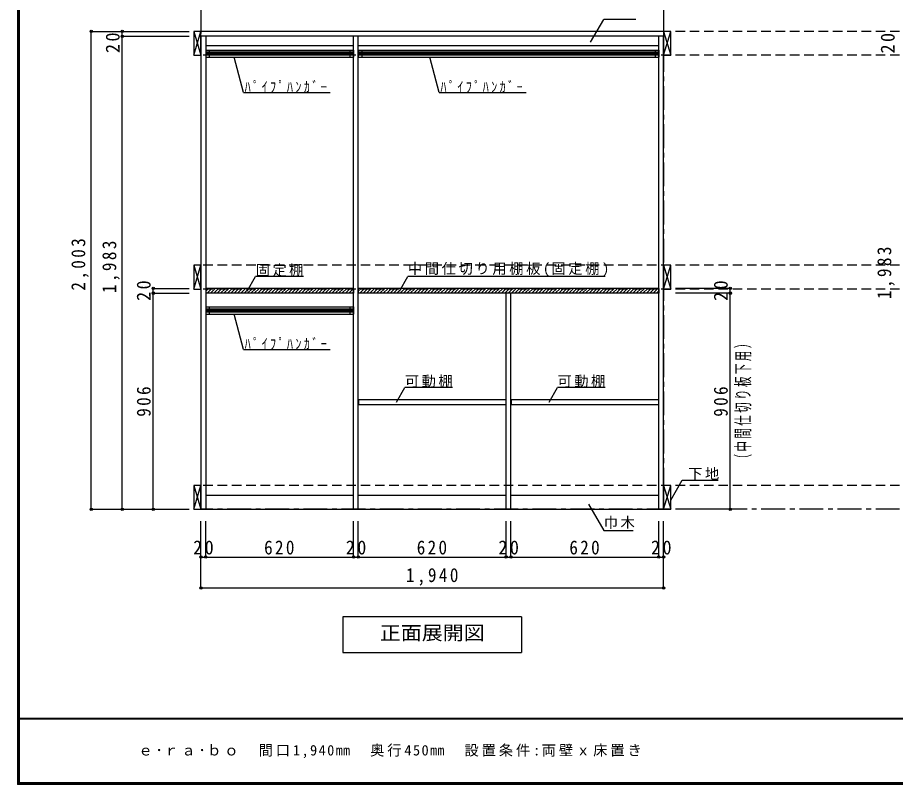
# Model space of a CAD drawing. Units: millimetres at full size, sheet at 1:20. Extents: x -3922 to 3878, y -2932 to 2722.
# Drawn here: x -3922 to -241, y -2864 to 350 of the extents above; entities that cross this region are included whole.
import ezdxf
from ezdxf.enums import TextEntityAlignment as Align

# ---------------------------------------------------------------- set-up
doc = ezdxf.new("R2010")
doc.units = ezdxf.units.MM
doc.header["$LTSCALE"] = 20
doc.header["$PDMODE"] = 32
doc.header["$PDSIZE"] = 10
doc.linetypes.add('CHAIN1', pattern=[8, 5, -1, 1, -1])
doc.linetypes.add('DASHED2', pattern=[3, 2, -1])
for name, color, linetype in [('0-2_本体', 2, 'Continuous'), ('0-3_固定棚', 2, 'Continuous'), ('0-4_可動棚', 3, 'Continuous'), ('0-6_ﾊﾟｲﾌﾟﾊﾝｶﾞｰ', 7, 'Continuous'), ('0-7_桟木・巾木', 2, 'Continuous'), ('0-8_引き出し', 3, 'Continuous'), ('0-A_文字', 7, 'Continuous'), ('0-B_寸法', 4, 'Continuous'), ('0-C_ハッチ', 4, 'Continuous'), ('F-1_枠', 6, 'Continuous'), ('F-A_文字', 7, 'Continuous')]:
    doc.layers.add(name, color=color, linetype=linetype)
doc.styles.add('ＭＳ ゴシック', font='')
doc.styles.get('ＭＳ ゴシック').set_extended_font_data('MS Gothic')

msp = doc.modelspace()

# ---------------------------------------------------------------- linework, layer by layer
at = {"layer": '0-2_本体', "color": 3}
for p, q in [((-3153.06, 271.73), (-3153.06, 291.73)), ((-1213.06, 291.73), (-3153.06, 291.73)), ((-3153.06, 271.73), (-3153.06, -1711.27)), ((-1213.06, 271.73), (-3153.06, 271.73)), ((-3133.06, 271.73), (-3133.06, -1711.27)), ((-2513.06, -1711.27), (-2513.06, 271.73)), ((-2493.06, -1711.27), (-2493.06, 271.73)), ((-1233.06, -1711.27), (-1233.06, 271.73)), ((-1213.06, 291.73), (-1213.06, 271.73)), ((-1213.06, -1711.27), (-1213.06, 271.73)), ((-1873.06, -1711.27), (-1873.06, -805.27)), ((-1853.06, -1711.27), (-1853.06, -805.27)), ((-3153.06, -1711.27), (-1213.06, -1711.27))]:
    msp.add_line(p, q, dxfattribs=at)
at = {"layer": '0-3_固定棚', "color": 3}
for p, q in [((-3133.06, -785.27), (-3133.06, -805.27)), ((-2513.06, -785.27), (-3133.06, -785.27)), ((-2493.06, -785.27), (-2493.06, -805.27)), ((-1233.06, -785.27), (-2493.06, -785.27))]:
    msp.add_line(p, q, dxfattribs=at)
for points in [[(-2513.06, -785.27), (-2513.06, -805.27), (-3133.06, -805.27)], [(-1233.06, -785.27), (-1233.06, -805.27), (-2493.06, -805.27)]]:
    msp.add_lwpolyline(points, dxfattribs=at)
at = {"layer": '0-4_可動棚'}
for p, q in [((-2492.06, -1252.77), (-2492.06, -1272.77)), ((-1874.06, -1252.77), (-2492.06, -1252.77)), ((-1874.06, -1272.77), (-2492.06, -1272.77)), ((-1874.06, -1252.77), (-1874.06, -1272.77)), ((-1852.06, -1252.77), (-1852.06, -1272.77)), ((-1234.06, -1252.77), (-1852.06, -1252.77)), ((-1234.06, -1272.77), (-1852.06, -1272.77)), ((-1234.06, -1252.77), (-1234.06, -1272.77))]:
    msp.add_line(p, q, dxfattribs=at)
at = {"layer": '0-6_ﾊﾟｲﾌﾟﾊﾝｶﾞｰ', "color": 3}
for p, q in [((-3133.06, 213.73), (-3133.06, 183.73)), ((-3133.06, 213.73), (-2513.06, 213.73)), ((-2513.06, 213.73), (-2513.06, 183.73)), ((-2493.06, 213.73), (-2493.06, 183.73)), ((-2493.06, 213.73), (-1233.06, 213.73)), ((-1233.06, 213.73), (-1233.06, 183.73)), ((-3133.06, 183.73), (-2513.06, 183.73)), ((-2493.06, 183.73), (-1233.06, 183.73)), ((-3133.06, -863.27), (-3133.06, -893.27)), ((-3133.06, -863.27), (-2513.06, -863.27)), ((-2513.06, -863.27), (-2513.06, -893.27)), ((-3133.06, -893.27), (-2513.06, -893.27))]:
    msp.add_line(p, q, dxfattribs=at)
at = {"layer": '0-6_ﾊﾟｲﾌﾟﾊﾝｶﾞｰ', "color": 4}
for p, q in [((-2513.06, 204.73), (-3133.06, 204.73)), ((-2513.06, 200.73), (-3133.06, 200.73)), ((-2513.06, 196.73), (-3133.06, 196.73)), ((-2513.06, 192.73), (-3133.06, 192.73)), ((-1233.06, 204.73), (-2493.06, 204.73)), ((-1233.06, 200.73), (-2493.06, 200.73)), ((-1233.06, 196.73), (-2493.06, 196.73)), ((-1233.06, 192.73), (-2493.06, 192.73)), ((-2513.06, -872.27), (-3133.06, -872.27)), ((-2513.06, -876.27), (-3133.06, -876.27)), ((-2513.06, -880.27), (-3133.06, -880.27)), ((-2513.06, -884.27), (-3133.06, -884.27))]:
    msp.add_line(p, q, dxfattribs=at)
at = {"layer": '0-6_ﾊﾟｲﾌﾟﾊﾝｶﾞｰ'}
for p, q in [((-3118.06, 213.73), (-3118.06, 183.73)), ((-2528.06, 213.73), (-2528.06, 183.73)), ((-2478.06, 213.73), (-2478.06, 183.73)), ((-1248.06, 213.73), (-1248.06, 183.73)), ((-3118.06, -863.27), (-3118.06, -893.27)), ((-2528.06, -863.27), (-2528.06, -893.27))]:
    msp.add_line(p, q, dxfattribs=at)
at = {"layer": '0-7_桟木・巾木', "color": 7}
for p, q in [((-2513.06, 231.73), (-3133.06, 231.73)), ((-1233.06, 231.73), (-2493.06, 231.73)), ((-3133.06, -1651.27), (-2513.06, -1651.27)), ((-2493.06, -1651.27), (-1873.06, -1651.27)), ((-1853.06, -1651.27), (-1233.06, -1651.27))]:
    msp.add_line(p, q, dxfattribs=at)
at = {"layer": '0-8_引き出し', "color": 7}
for p, q in [((-3183.06, 291.73), (-3153.06, 191.73)), ((-3183.06, 191.73), (-3153.06, 291.73)), ((-1213.06, 291.73), (-1183.06, 191.73)), ((-1213.06, 191.73), (-1183.06, 291.73)), ((-3183.06, -688.27), (-3153.06, -788.27)), ((-3183.06, -788.27), (-3153.06, -688.27)), ((-1213.06, -688.27), (-1183.06, -788.27)), ((-1213.06, -788.27), (-1183.06, -688.27)), ((-3183.06, -1611.27), (-3153.06, -1711.27)), ((-3183.06, -1711.27), (-3153.06, -1611.27)), ((-1213.06, -1611.27), (-1183.06, -1711.27)), ((-1213.06, -1711.27), (-1183.06, -1611.27))]:
    msp.add_line(p, q, dxfattribs=at)
at = {"layer": '0-8_引き出し'}
for points in [[(-3153.06, 191.73), (-3153.06, 291.73), (-3183.06, 291.73), (-3183.06, 191.73)], [(-1183.06, 191.73), (-1183.06, 291.73), (-1213.06, 291.73), (-1213.06, 191.73)], [(-3153.06, -788.27), (-3153.06, -688.27), (-3183.06, -688.27), (-3183.06, -788.27)], [(-1183.06, -788.27), (-1183.06, -688.27), (-1213.06, -688.27), (-1213.06, -788.27)], [(-3153.06, -1711.27), (-3153.06, -1611.27), (-3183.06, -1611.27), (-3183.06, -1711.27)], [(-1183.06, -1711.27), (-1183.06, -1611.27), (-1213.06, -1611.27), (-1213.06, -1711.27)]]:
    msp.add_lwpolyline(points, close=True, dxfattribs=at)
at = {"layer": '0-A_文字', "linetype": 'CHAIN1'}
for p, q in [((-3153.06, 1822.73), (-3153.06, -1711.27)), ((-1213.06, 1822.73), (-1213.06, -1711.27)), ((3136.94, -1711.27), (-3153.06, -1711.27))]:
    msp.add_line(p, q, dxfattribs=at)
at = {"layer": '0-A_文字'}
for p, q in [((-1518.68, 246.66), (-1463.85, 341.62)), ((-1329.26, 341.62), (-1463.85, 341.62)), ((-2974.48, 35.43), (-3014.22, 183.73)), ((-2153.4, 35.43), (-2193.14, 183.73)), ((-2974.48, 35.43), (-2610.91, 35.43)), ((-2153.4, 35.43), (-1789.83, 35.43)), ((-2958.58, -796.33), (-2923.56, -735.68)), ((-2723.56, -735.68), (-2923.56, -735.68)), ((-2320.05, -796.33), (-2285.03, -735.68)), ((-1457.46, -735.68), (-2285.03, -735.68)), ((-2974.48, -1041.57), (-3014.22, -893.27)), ((-2974.48, -1041.57), (-2610.91, -1041.57)), ((-2332.73, -1261.83), (-2297.71, -1201.18)), ((-2097.71, -1201.18), (-2297.71, -1201.18)), ((-1692.73, -1261.83), (-1657.71, -1201.18)), ((-1457.71, -1201.18), (-1657.71, -1201.18)), ((-1183.06, -1672.95), (-1134.29, -1588.48)), ((-1134.29, -1588.48), (-983.76, -1588.48)), ((-1528.06, -1689.03), (-1463.85, -1800.25)), ((-1463.85, -1800.25), (-1340.09, -1800.25)), ((-1808.06, -2161.27), (-1808.06, -2311.27)), ((-2558.06, -2311.27), (-1808.06, -2311.27))]:
    msp.add_line(p, q, dxfattribs=at)
msp.add_lwpolyline([(-1808.06, -2161.27), (-2558.06, -2161.27), (-2558.06, -2311.27)], dxfattribs=at)
at = {"layer": '0-B_寸法'}
for p, q in [((-3613.06, 291.73), (-3203.06, 291.73)), ((-3613.06, -1711.27), (-3613.06, 291.73)), ((-3483.06, 271.73), (-3483.06, 291.73)), ((-3483.06, 291.73), (-3353.06, 291.73)), ((-3483.06, 271.73), (-3203.06, 271.73)), ((-3483.06, -1711.27), (-3483.06, 271.73)), ((-3353.06, -805.27), (-3353.06, -785.27)), ((-3353.06, -785.27), (-3203.06, -785.27)), ((-3353.06, -1711.27), (-3353.06, -805.27)), ((-3353.06, -805.27), (-3203.06, -805.27)), ((-933.06, -785.27), (-1163.06, -785.27)), ((-933.06, -805.27), (-1163.06, -805.27)), ((-933.06, -805.27), (-1163.06, -805.27)), ((-933.06, -805.27), (-933.06, -785.27)), ((-933.06, -1711.27), (-933.06, -805.27)), ((-3613.06, -1711.27), (-3203.06, -1711.27)), ((-3483.06, -1711.27), (-3353.06, -1711.27)), ((-3353.06, -1711.27), (-3203.06, -1711.27)), ((-933.06, -1711.27), (-1163.06, -1711.27)), ((-3153.06, -1911.27), (-3153.06, -1761.27)), ((-3133.06, -1911.27), (-3133.06, -1761.27)), ((-2513.06, -1911.27), (-2513.06, -1761.27)), ((-2493.06, -1911.27), (-2493.06, -1761.27)), ((-2493.06, -1911.27), (-2493.06, -1761.27)), ((-1873.06, -1911.27), (-1873.06, -1761.27)), ((-1853.06, -1911.27), (-1853.06, -1761.27)), ((-1233.06, -1911.27), (-1233.06, -1761.27)), ((-1213.06, -1911.27), (-1213.06, -1761.27)), ((-3153.06, -1911.27), (-3133.06, -1911.27)), ((-3153.06, -2041.27), (-3153.06, -1911.27)), ((-3133.06, -1911.27), (-2513.06, -1911.27)), ((-2513.06, -1911.27), (-2493.06, -1911.27)), ((-2493.06, -1911.27), (-1873.06, -1911.27)), ((-1873.06, -1911.27), (-1853.06, -1911.27)), ((-1853.06, -1911.27), (-1233.06, -1911.27)), ((-1233.06, -1911.27), (-1213.06, -1911.27)), ((-1213.06, -2041.27), (-1213.06, -1911.27)), ((-1213.06, -2041.27), (-3153.06, -2041.27))]:
    msp.add_line(p, q, dxfattribs=at)
at = {"layer": '0-B_寸法', "linetype": 'DASHED2'}
for p, q in [((3136.94, 291.73), (-3153.06, 291.73)), ((3136.94, 191.73), (-3153.06, 191.73)), ((3136.94, -688.27), (-3153.06, -688.27)), ((3136.94, -788.27), (-3153.06, -788.27)), ((3136.94, -1611.27), (-3153.06, -1611.27))]:
    msp.add_line(p, q, dxfattribs=at)
at = {"layer": '0-B_寸法', "color": 7}
for p in [(-3613.06, 291.73), (-3483.06, 291.73), (-3483.06, 271.73), (-3353.06, -785.27), (-3353.06, -805.27), (-933.06, -785.27), (-933.06, -805.27), (-3613.06, -1711.27), (-3483.06, -1711.27), (-3353.06, -1711.27), (-933.06, -1711.27), (-3153.06, -1911.27), (-3133.06, -1911.27), (-2513.06, -1911.27), (-2493.06, -1911.27), (-1873.06, -1911.27), (-1853.06, -1911.27), (-1233.06, -1911.27), (-1213.06, -1911.27), (-3153.06, -2041.27), (-1213.06, -2041.27)]:
    msp.add_point(p, dxfattribs=at)
at = {"layer": '0-C_ハッチ'}
for p, q in [((-3133.06, -797.01), (-3121.32, -785.27)), ((-3127.18, -805.27), (-3107.18, -785.27)), ((-3113.03, -805.27), (-3093.03, -785.27)), ((-3098.89, -805.27), (-3078.89, -785.27)), ((-3084.75, -805.27), (-3064.75, -785.27)), ((-3070.61, -805.27), (-3050.61, -785.27)), ((-3056.47, -805.27), (-3036.47, -785.27)), ((-3042.32, -805.27), (-3022.32, -785.27)), ((-3028.18, -805.27), (-3008.18, -785.27)), ((-3014.04, -805.27), (-2994.04, -785.27)), ((-2999.9, -805.27), (-2979.9, -785.27)), ((-2985.76, -805.27), (-2965.76, -785.27)), ((-2971.61, -805.27), (-2951.61, -785.27)), ((-2957.47, -805.27), (-2937.47, -785.27)), ((-2943.33, -805.27), (-2923.33, -785.27)), ((-2929.19, -805.27), (-2909.19, -785.27)), ((-2915.04, -805.27), (-2895.04, -785.27)), ((-2900.9, -805.27), (-2880.9, -785.27)), ((-2886.76, -805.27), (-2866.76, -785.27)), ((-2872.62, -805.27), (-2852.62, -785.27)), ((-2858.48, -805.27), (-2838.48, -785.27)), ((-2844.33, -805.27), (-2824.33, -785.27)), ((-2830.19, -805.27), (-2810.19, -785.27)), ((-2816.05, -805.27), (-2796.05, -785.27)), ((-2801.91, -805.27), (-2781.91, -785.27)), ((-2787.77, -805.27), (-2767.77, -785.27)), ((-2773.62, -805.27), (-2753.62, -785.27)), ((-2759.48, -805.27), (-2739.48, -785.27)), ((-2745.34, -805.27), (-2725.34, -785.27)), ((-2731.2, -805.27), (-2711.2, -785.27)), ((-2717.05, -805.27), (-2697.05, -785.27)), ((-2702.91, -805.27), (-2682.91, -785.27)), ((-2688.77, -805.27), (-2668.77, -785.27)), ((-2674.63, -805.27), (-2654.63, -785.27)), ((-2660.49, -805.27), (-2640.49, -785.27)), ((-2646.34, -805.27), (-2626.34, -785.27)), ((-2632.2, -805.27), (-2612.2, -785.27)), ((-2618.06, -805.27), (-2598.06, -785.27)), ((-2603.92, -805.27), (-2583.92, -785.27)), ((-2589.78, -805.27), (-2569.78, -785.27)), ((-2575.63, -805.27), (-2555.63, -785.27)), ((-2561.49, -805.27), (-2541.49, -785.27)), ((-2547.35, -805.27), (-2527.35, -785.27)), ((-2533.21, -805.27), (-2513.21, -785.27)), ((-2519.06, -805.27), (-2513.06, -799.26)), ((-2493.06, -797.01), (-2481.32, -785.27)), ((-2487.18, -805.27), (-2467.18, -785.27)), ((-2473.03, -805.27), (-2453.03, -785.27)), ((-2458.89, -805.27), (-2438.89, -785.27)), ((-2444.75, -805.27), (-2424.75, -785.27)), ((-2430.61, -805.27), (-2410.61, -785.27)), ((-2416.47, -805.27), (-2396.47, -785.27)), ((-2402.32, -805.27), (-2382.32, -785.27)), ((-2388.18, -805.27), (-2368.18, -785.27)), ((-2374.04, -805.27), (-2354.04, -785.27)), ((-2359.9, -805.27), (-2339.9, -785.27)), ((-2345.76, -805.27), (-2325.76, -785.27)), ((-2331.61, -805.27), (-2311.61, -785.27)), ((-2317.47, -805.27), (-2297.47, -785.27)), ((-2303.33, -805.27), (-2283.33, -785.27)), ((-2289.19, -805.27), (-2269.19, -785.27)), ((-2275.04, -805.27), (-2255.04, -785.27)), ((-2260.9, -805.27), (-2240.9, -785.27)), ((-2246.76, -805.27), (-2226.76, -785.27)), ((-2232.62, -805.27), (-2212.62, -785.27)), ((-2218.48, -805.27), (-2198.48, -785.27)), ((-2204.33, -805.27), (-2184.33, -785.27)), ((-2190.19, -805.27), (-2170.19, -785.27)), ((-2176.05, -805.27), (-2156.05, -785.27)), ((-2161.91, -805.27), (-2141.91, -785.27)), ((-2147.77, -805.27), (-2127.77, -785.27)), ((-2133.62, -805.27), (-2113.62, -785.27)), ((-2119.48, -805.27), (-2099.48, -785.27)), ((-2105.34, -805.27), (-2085.34, -785.27)), ((-2091.2, -805.27), (-2071.2, -785.27)), ((-2077.05, -805.27), (-2057.05, -785.27)), ((-2062.91, -805.27), (-2042.91, -785.27)), ((-2048.77, -805.27), (-2028.77, -785.27)), ((-2034.63, -805.27), (-2014.63, -785.27)), ((-2020.49, -805.27), (-2000.49, -785.27)), ((-2006.34, -805.27), (-1986.34, -785.27)), ((-1992.2, -805.27), (-1972.2, -785.27)), ((-1978.06, -805.27), (-1958.06, -785.27)), ((-1963.92, -805.27), (-1943.92, -785.27)), ((-1949.78, -805.27), (-1929.78, -785.27)), ((-1935.63, -805.27), (-1915.63, -785.27)), ((-1921.49, -805.27), (-1901.49, -785.27)), ((-1907.35, -805.27), (-1887.35, -785.27)), ((-1893.21, -805.27), (-1873.21, -785.27)), ((-1879.06, -805.27), (-1859.06, -785.27)), ((-1864.92, -805.27), (-1844.92, -785.27)), ((-1850.78, -805.27), (-1830.78, -785.27)), ((-1836.64, -805.27), (-1816.64, -785.27)), ((-1822.5, -805.27), (-1802.5, -785.27)), ((-1808.35, -805.27), (-1788.35, -785.27)), ((-1794.21, -805.27), (-1774.21, -785.27)), ((-1780.07, -805.27), (-1760.07, -785.27)), ((-1765.93, -805.27), (-1745.93, -785.27)), ((-1751.79, -805.27), (-1731.79, -785.27)), ((-1737.64, -805.27), (-1717.64, -785.27)), ((-1723.5, -805.27), (-1703.5, -785.27)), ((-1709.36, -805.27), (-1689.36, -785.27)), ((-1695.22, -805.27), (-1675.22, -785.27)), ((-1681.07, -805.27), (-1661.07, -785.27)), ((-1666.93, -805.27), (-1646.93, -785.27)), ((-1652.79, -805.27), (-1632.79, -785.27)), ((-1638.65, -805.27), (-1618.65, -785.27)), ((-1624.51, -805.27), (-1604.51, -785.27)), ((-1610.36, -805.27), (-1590.36, -785.27)), ((-1596.22, -805.27), (-1576.22, -785.27)), ((-1582.08, -805.27), (-1562.08, -785.27)), ((-1567.94, -805.27), (-1547.94, -785.27)), ((-1553.8, -805.27), (-1533.8, -785.27)), ((-1539.65, -805.27), (-1519.65, -785.27)), ((-1525.51, -805.27), (-1505.51, -785.27)), ((-1511.37, -805.27), (-1491.37, -785.27)), ((-1497.23, -805.27), (-1477.23, -785.27)), ((-1483.08, -805.27), (-1463.08, -785.27)), ((-1468.94, -805.27), (-1448.94, -785.27)), ((-1454.8, -805.27), (-1434.8, -785.27)), ((-1440.66, -805.27), (-1420.66, -785.27)), ((-1426.52, -805.27), (-1406.52, -785.27)), ((-1412.37, -805.27), (-1392.37, -785.27)), ((-1398.23, -805.27), (-1378.23, -785.27)), ((-1384.09, -805.27), (-1364.09, -785.27)), ((-1369.95, -805.27), (-1349.95, -785.27)), ((-1355.81, -805.27), (-1335.81, -785.27)), ((-1341.66, -805.27), (-1321.66, -785.27)), ((-1327.52, -805.27), (-1307.52, -785.27)), ((-1313.38, -805.27), (-1293.38, -785.27)), ((-1299.24, -805.27), (-1279.24, -785.27)), ((-1285.09, -805.27), (-1265.09, -785.27)), ((-1270.95, -805.27), (-1250.95, -785.27)), ((-1256.81, -805.27), (-1236.81, -785.27)), ((-1242.67, -805.27), (-1233.06, -795.66))]:
    msp.add_line(p, q, dxfattribs=at)
at = {"layer": 'F-1_枠'}
for p, q in [((-3922.03, 2722.29), (-3922.03, -2864.37)), ((-3918.7, 2722.29), (-3918.7, -2864.37)), ((-3915.36, 2722.29), (-3915.36, -2864.37)), ((3877.97, -2587.71), (-3922.03, -2587.71)), ((3877.97, -2591.04), (-3922.03, -2591.04)), ((3877.97, -2857.71), (-3922.03, -2857.71)), ((3877.97, -2861.04), (-3922.03, -2861.04)), ((3877.97, -2864.37), (-3922.03, -2864.37))]:
    msp.add_line(p, q, dxfattribs=at)

# ---------------------------------------------------------------- texts
at = {"layer": '0-A_文字', "style": 'ＭＳ ゴシック', "width": 1.1}
msp.add_text('正面展開図', height=58.65, dxfattribs=at).set_placement((-2403.06, -2276.27), align=Align.BOTTOM_LEFT)
at = {"layer": '0-A_文字', "char_height": 43.99, "attachment_point": 7, "style": 'ＭＳ ゴシック'}
for s, insert in [('\\T1.39;\\W0.85;ﾊﾟｲﾌﾟﾊﾝｶﾞｰ', (-2969.63, 35.43)), ('\\T1.39;\\W0.85;ﾊﾟｲﾌﾟﾊﾝｶﾞｰ', (-2148.55, 35.43)), ('\\T1.17;固定棚', (-2923.56, -735.68)), ('\\T1.18;中間仕切り用棚板(固定棚)', (-2285.03, -735.68)), ('\\T1.39;\\W0.85;ﾊﾟｲﾌﾟﾊﾝｶﾞｰ', (-2969.63, -1041.57)), ('\\T1.17;可動棚', (-2297.71, -1201.18)), ('\\T1.17;可動棚', (-1657.71, -1201.18)), ('\\T1.17;下地', (-1109.79, -1588.48)), ('\\T1.17;巾木', (-1463.85, -1793.14))]:
    msp.add_mtext(s, dxfattribs=dict(at, insert=insert))
at = {"layer": '0-B_寸法', "color": 7, "char_height": 58.65, "attachment_point": 7, "rotation": 90, "style": 'ＭＳ ゴシック'}
for s, insert in [('\\T1.27;\\W0.95;20', (-3493.06, 201.26)), ('\\T1.27;\\W0.95;20', (-243.06, 199.3)), ('\\T1.28;\\W0.9;2,003', (-3623.06, -794.77)), ('\\T1.28;\\W0.9;1,983', (-3493.06, -804.77)), ('\\T1.28;\\W0.9;1,983', (-243.06, -829.77)), ('\\T1.27;\\W0.95;20', (-3363.06, -837.77)), ('\\T1.27;\\W0.95;20', (-943.06, -837.77)), ('\\T1.23;\\W0.55;（中間仕切り板下用）', (-843.06, -1523.27)), ('\\T1.27;\\W0.9;906', (-3363.06, -1323.27)), ('\\T1.27;\\W0.9;906', (-943.06, -1323.27))]:
    msp.add_mtext(s, dxfattribs=dict(at, insert=insert))
at = {"layer": '0-B_寸法', "color": 7, "char_height": 58.65, "attachment_point": 7, "style": 'ＭＳ ゴシック'}
for s, insert in [('\\T1.27;\\W0.95;20', (-3185.56, -1901.27)), ('\\T1.27;\\W0.9;620', (-2888.06, -1901.27)), ('\\T1.27;\\W0.95;20', (-2545.56, -1901.27)), ('\\T1.27;\\W0.9;620', (-2248.06, -1901.27)), ('\\T1.27;\\W0.95;20', (-1905.56, -1901.27)), ('\\T1.27;\\W0.9;620', (-1608.06, -1901.27)), ('\\T1.27;\\W0.95;20', (-1265.56, -1901.27)), ('\\T1.28;\\W0.9;1,940', (-2293.06, -2031.27))]:
    msp.add_mtext(s, dxfattribs=dict(at, insert=insert))
at = {"layer": 'F-A_文字', "insert": (-3415.36, -2754.37), "char_height": 43.99, "attachment_point": 7, "style": 'ＭＳ ゴシック'}
msp.add_mtext('\\T1.2;ｅ･ｒａ･ｂｏ\u3000間口1,940㎜\u3000奥行450㎜\u3000設置条件:両壁ｘ床置き', dxfattribs=at)

doc.saveas('drawing.dxf')
